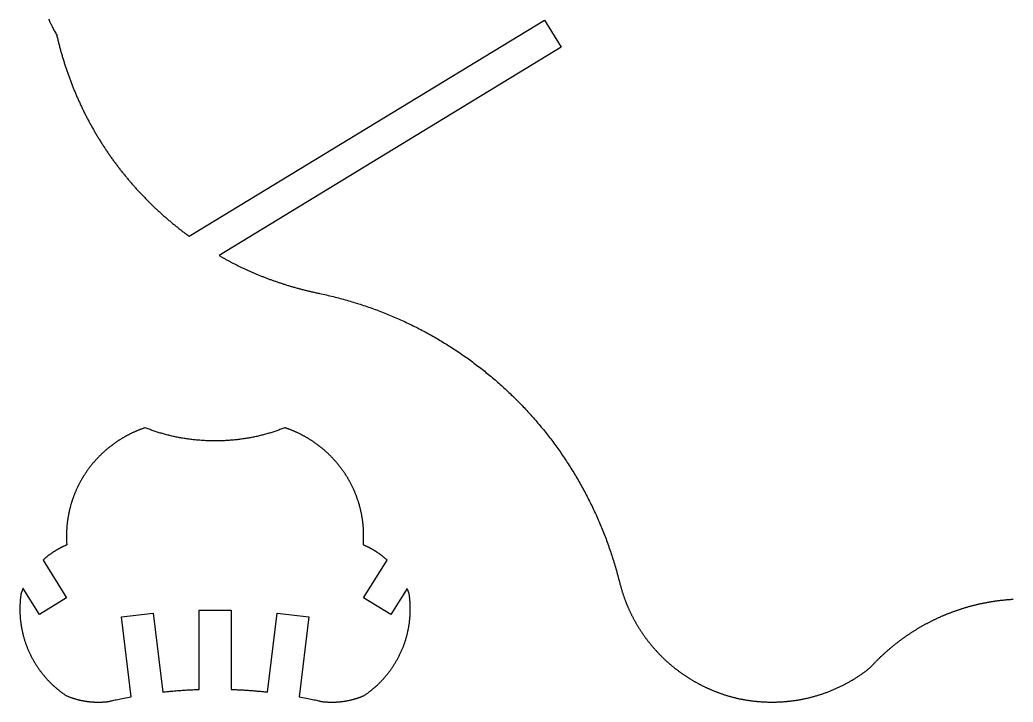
# Model space of a CAD drawing. Extents: x -331 to 1103, y -532 to 1751.
# Drawn here: x -330.7 to 48.3, y -532.3 to -272 of the extents above; entities that cross this region are included whole.
import ezdxf

# ---------------------------------------------------------------- set-up
doc = ezdxf.new("R2010")
doc.units = 0
doc.layers.add('Default_Layer', color=1, linetype='CONTINUOUS')

msp = doc.modelspace()

# ---------------------------------------------------------------- linework, layer by layer
at = {"layer": 'Default_Layer'}
msp.add_lwpolyline([(-319.77, -271.73), (-319.58, -272.11), (-319.4, -272.5), (-319.21, -272.89), (-319.02, -273.28), (-318.82, -273.66), (-318.63, -274.04), (-318.44, -274.43), (-318.24, -274.81), (-318.04, -275.19), (-317.84, -275.57), (-317.64, -275.95), (-317.44, -276.32), (-317.24, -276.7), (-317.04, -277.08), (-316.83, -277.45), (-316.62, -277.82), (-316.54, -278.19), (-316.45, -278.57), (-316.36, -278.94), (-316.28, -279.31), (-316.19, -279.68), (-316.1, -280.05), (-316, -280.41), (-315.91, -280.78), (-315.82, -281.15), (-315.72, -281.52), (-315.63, -281.89), (-315.53, -282.25), (-315.44, -282.62), (-315.34, -282.98), (-315.24, -283.35), (-315.14, -283.71), (-315.04, -284.08), (-314.93, -284.44), (-314.83, -284.8), (-314.73, -285.17), (-314.62, -285.53), (-314.52, -285.89), (-314.41, -286.25), (-314.3, -286.61), (-314.19, -286.97), (-314.08, -287.33), (-313.97, -287.69), (-313.86, -288.05), (-313.75, -288.41), (-313.63, -288.76), (-313.52, -289.12), (-313.4, -289.48), (-313.29, -289.83), (-313.17, -290.19), (-313.05, -290.55), (-312.93, -290.9), (-312.81, -291.25), (-312.69, -291.61), (-312.57, -291.96), (-312.44, -292.31), (-312.32, -292.67), (-312.19, -293.02), (-312.07, -293.37), (-311.94, -293.72), (-311.81, -294.07), (-311.68, -294.42), (-311.55, -294.77), (-311.42, -295.12), (-311.29, -295.46), (-311.16, -295.81), (-311.03, -296.16), (-310.89, -296.5), (-310.76, -296.85), (-310.62, -297.2), (-310.48, -297.54), (-310.34, -297.88), (-310.2, -298.23), (-310.06, -298.57), (-309.92, -298.91), (-309.78, -299.26), (-309.64, -299.6), (-309.5, -299.94), (-309.35, -300.28), (-309.21, -300.62), (-309.06, -300.96), (-308.91, -301.3), (-308.76, -301.64), (-308.61, -301.97), (-308.46, -302.31), (-308.31, -302.65), (-308.16, -302.98), (-308.01, -303.32), (-307.86, -303.65), (-307.7, -303.99), (-307.55, -304.32), (-307.39, -304.66), (-307.23, -304.99), (-307.07, -305.32), (-306.92, -305.65), (-306.76, -305.98), (-306.6, -306.32), (-306.43, -306.65), (-306.27, -306.98), (-306.11, -307.3), (-305.94, -307.63), (-305.78, -307.96), (-305.61, -308.29), (-305.45, -308.61), (-305.28, -308.94), (-305.11, -309.27), (-304.94, -309.59), (-304.77, -309.92), (-304.6, -310.24), (-304.43, -310.56), (-304.25, -310.89), (-304.08, -311.21), (-303.9, -311.53), (-303.73, -311.85), (-303.55, -312.17), (-303.38, -312.49), (-303.2, -312.81), (-303.02, -313.13), (-302.84, -313.45), (-302.66, -313.76), (-302.48, -314.08), (-302.29, -314.4), (-302.11, -314.71), (-301.93, -315.03), (-301.74, -315.34), (-301.56, -315.66), (-301.37, -315.97), (-301.18, -316.28), (-300.99, -316.59), (-300.8, -316.91), (-300.61, -317.22), (-300.42, -317.53), (-300.23, -317.84), (-300.04, -318.15), (-299.85, -318.45), (-299.65, -318.76), (-299.46, -319.07), (-299.26, -319.38), (-299.06, -319.68), (-298.87, -319.99), (-298.67, -320.29), (-298.47, -320.6), (-298.27, -320.9), (-298.07, -321.2), (-297.87, -321.51), (-297.66, -321.81), (-297.46, -322.11), (-297.26, -322.41), (-297.05, -322.71), (-296.85, -323.01), (-296.64, -323.31), (-296.43, -323.61), (-296.22, -323.9), (-296.02, -324.2), (-295.81, -324.5), (-295.6, -324.79), (-295.38, -325.09), (-295.17, -325.38), (-294.96, -325.68), (-294.75, -325.97), (-294.53, -326.26), (-294.32, -326.55), (-294.1, -326.84), (-293.88, -327.13), (-293.66, -327.42), (-293.45, -327.71), (-293.23, -328), (-293.01, -328.29), (-292.79, -328.58), (-292.56, -328.86), (-292.34, -329.15), (-292.12, -329.44), (-291.89, -329.72), (-291.67, -330), (-291.44, -330.29), (-291.22, -330.57), (-290.99, -330.85), (-290.76, -331.13), (-290.53, -331.42), (-290.31, -331.7), (-290.07, -331.98), (-289.84, -332.25), (-289.61, -332.53), (-289.38, -332.81), (-289.15, -333.09), (-288.91, -333.36), (-288.68, -333.64), (-288.44, -333.91), (-288.21, -334.19), (-287.97, -334.46), (-287.73, -334.73), (-287.49, -335.01), (-287.25, -335.28), (-287.01, -335.55), (-286.77, -335.82), (-286.53, -336.09), (-286.29, -336.36), (-286.04, -336.63), (-285.8, -336.89), (-285.56, -337.16), (-285.31, -337.43), (-285.07, -337.69), (-284.82, -337.96), (-284.57, -338.22), (-284.32, -338.48), (-284.07, -338.75), (-283.82, -339.01), (-283.57, -339.27), (-283.32, -339.53), (-283.07, -339.79), (-282.82, -340.05), (-282.56, -340.31), (-282.31, -340.57), (-282.06, -340.82), (-281.8, -341.08), (-281.54, -341.34), (-281.29, -341.59), (-281.03, -341.85), (-280.77, -342.1), (-280.51, -342.35), (-280.25, -342.61), (-279.99, -342.86), (-279.73, -343.11), (-279.47, -343.36), (-279.2, -343.61), (-278.94, -343.86), (-278.68, -344.1), (-278.41, -344.35), (-278.15, -344.6), (-277.88, -344.84), (-277.61, -345.09), (-277.35, -345.33), (-277.08, -345.58), (-276.81, -345.82), (-276.54, -346.06), (-276.27, -346.31), (-276, -346.55), (-275.72, -346.79), (-275.45, -347.03), (-275.18, -347.26), (-274.9, -347.5), (-274.63, -347.74), (-274.36, -347.98), (-274.08, -348.21), (-273.8, -348.45), (-273.53, -348.68), (-273.25, -348.92), (-272.97, -349.15), (-272.69, -349.38), (-272.41, -349.61), (-272.13, -349.84), (-271.85, -350.07), (-271.56, -350.3), (-271.28, -350.53), (-271, -350.76), (-270.71, -350.98), (-270.43, -351.21), (-270.14, -351.44), (-269.86, -351.66), (-269.57, -351.89), (-269.28, -352.11), (-269, -352.33), (-268.71, -352.55), (-268.42, -352.77), (-268.13, -352.99), (-267.84, -353.21), (-267.55, -353.43), (-267.25, -353.65), (-266.96, -353.87), (-266.67, -354.08), (-266.37, -354.3), (-266.08, -354.51), (-130.5, -272.01), (-124.16, -282.42), (-254.7, -361.85), (-254.44, -362), (-254.18, -362.15), (-253.92, -362.3), (-253.66, -362.45), (-253.39, -362.6), (-253.13, -362.75), (-252.87, -362.9), (-252.6, -363.05), (-252.34, -363.19), (-252.07, -363.34), (-251.81, -363.48), (-251.54, -363.63), (-251.27, -363.77), (-251.01, -363.92), (-250.74, -364.06), (-250.47, -364.2), (-250.2, -364.35), (-249.93, -364.49), (-249.66, -364.63), (-249.38, -364.77), (-249.11, -364.91), (-248.84, -365.05), (-248.56, -365.19), (-248.29, -365.33), (-248.02, -365.47), (-247.74, -365.6), (-247.46, -365.74), (-247.19, -365.88), (-246.91, -366.01), (-246.63, -366.15), (-246.35, -366.28), (-246.07, -366.42), (-245.79, -366.55), (-245.51, -366.68), (-245.23, -366.81), (-244.95, -366.95), (-244.66, -367.08), (-244.38, -367.21), (-244.1, -367.34), (-243.81, -367.47), (-243.53, -367.59), (-243.24, -367.72), (-242.95, -367.85), (-242.67, -367.98), (-242.38, -368.1), (-242.09, -368.23), (-241.8, -368.35), (-241.51, -368.48), (-241.22, -368.6), (-240.93, -368.73), (-240.64, -368.85), (-240.35, -368.97), (-240.05, -369.09), (-239.76, -369.21), (-239.47, -369.33), (-239.17, -369.45), (-238.88, -369.57), (-238.58, -369.69), (-238.28, -369.81), (-237.99, -369.92), (-237.69, -370.04), (-237.39, -370.16), (-237.09, -370.27), (-236.79, -370.39), (-236.49, -370.5), (-236.19, -370.61), (-235.89, -370.73), (-235.59, -370.84), (-235.28, -370.95), (-234.98, -371.06), (-234.68, -371.17), (-234.37, -371.28), (-234.07, -371.39), (-233.76, -371.5), (-233.45, -371.6), (-233.15, -371.71), (-232.84, -371.82), (-232.53, -371.92), (-232.22, -372.03), (-231.91, -372.13), (-231.6, -372.24), (-231.29, -372.34), (-230.98, -372.44), (-230.67, -372.54), (-230.35, -372.64), (-230.04, -372.74), (-229.73, -372.84), (-229.41, -372.94), (-229.1, -373.04), (-228.78, -373.14), (-228.46, -373.24), (-228.15, -373.33), (-227.83, -373.43), (-227.51, -373.52), (-227.19, -373.62), (-226.87, -373.71), (-226.55, -373.8), (-226.23, -373.9), (-225.91, -373.99), (-225.59, -374.08), (-225.27, -374.17), (-224.94, -374.26), (-224.62, -374.35), (-224.3, -374.43), (-223.97, -374.52), (-223.64, -374.61), (-223.32, -374.69), (-222.99, -374.78), (-222.66, -374.86), (-222.34, -374.95), (-222.01, -375.03), (-221.68, -375.11), (-221.35, -375.2), (-221.02, -375.28), (-220.69, -375.36), (-220.36, -375.44), (-220.02, -375.52), (-219.69, -375.59), (-219.36, -375.67), (-219.02, -375.75), (-218.69, -375.83), (-218.35, -375.9), (-218.02, -375.98), (-217.68, -376.05), (-217.34, -376.12), (-217.01, -376.19), (-216.67, -376.27), (-216.33, -376.34), (-215.67, -376.48), (-215.01, -376.62), (-214.35, -376.77), (-213.69, -376.92), (-213.04, -377.07), (-212.38, -377.22), (-211.73, -377.38), (-211.07, -377.54), (-210.42, -377.7), (-209.77, -377.87), (-209.12, -378.03), (-208.47, -378.2), (-207.83, -378.38), (-207.18, -378.55), (-206.54, -378.73), (-205.89, -378.91), (-205.25, -379.1), (-204.61, -379.29), (-203.97, -379.48), (-203.33, -379.67), (-202.7, -379.86), (-202.06, -380.06), (-201.43, -380.26), (-200.79, -380.47), (-200.16, -380.67), (-199.53, -380.88), (-198.9, -381.09), (-198.27, -381.31), (-197.65, -381.52), (-197.02, -381.74), (-196.4, -381.96), (-195.78, -382.19), (-195.15, -382.41), (-194.54, -382.64), (-193.92, -382.88), (-193.3, -383.11), (-192.68, -383.35), (-192.07, -383.59), (-191.46, -383.83), (-190.84, -384.08), (-190.23, -384.32), (-189.62, -384.57), (-189.02, -384.83), (-188.41, -385.08), (-187.81, -385.34), (-187.2, -385.6), (-186.6, -385.86), (-186, -386.13), (-185.4, -386.4), (-184.8, -386.67), (-184.21, -386.94), (-183.61, -387.22), (-183.02, -387.5), (-182.43, -387.78), (-181.84, -388.06), (-181.25, -388.34), (-180.66, -388.63), (-180.08, -388.92), (-179.49, -389.22), (-178.91, -389.51), (-178.33, -389.81), (-177.75, -390.11), (-177.17, -390.41), (-176.59, -390.72), (-176.02, -391.02), (-175.44, -391.33), (-174.87, -391.65), (-174.3, -391.96), (-173.73, -392.28), (-173.16, -392.6), (-172.6, -392.92), (-172.03, -393.24), (-171.47, -393.57), (-170.91, -393.9), (-170.35, -394.23), (-169.79, -394.56), (-169.24, -394.9), (-168.68, -395.24), (-168.13, -395.58), (-167.58, -395.92), (-167.03, -396.27), (-166.48, -396.61), (-165.93, -396.96), (-165.39, -397.32), (-164.85, -397.67), (-164.3, -398.03), (-163.77, -398.39), (-163.23, -398.75), (-162.69, -399.11), (-162.16, -399.48), (-161.62, -399.85), (-161.09, -400.22), (-160.56, -400.59), (-160.03, -400.96), (-159.51, -401.34), (-158.98, -401.72), (-158.46, -402.1), (-157.94, -402.48), (-157.42, -402.87), (-156.9, -403.26), (-156.39, -403.65), (-155.88, -404.04), (-155.36, -404.44), (-154.85, -404.83), (-154.34, -405.23), (-153.84, -405.63), (-153.33, -406.03), (-152.83, -406.44), (-152.33, -406.85), (-151.83, -407.26), (-151.33, -407.67), (-150.84, -408.08), (-150.34, -408.5), (-149.85, -408.92), (-149.36, -409.34), (-148.87, -409.76), (-148.39, -410.18), (-147.9, -410.61), (-147.42, -411.04), (-146.94, -411.47), (-146.46, -411.9), (-145.98, -412.34), (-145.51, -412.77), (-145.03, -413.21), (-144.56, -413.65), (-144.09, -414.09), (-143.63, -414.54), (-143.16, -414.99), (-142.7, -415.43), (-142.24, -415.89), (-141.78, -416.34), (-141.32, -416.79), (-140.86, -417.25), (-140.41, -417.71), (-139.96, -418.17), (-139.51, -418.63), (-139.06, -419.1), (-138.61, -419.56), (-138.17, -420.03), (-137.73, -420.5), (-137.29, -420.97), (-136.85, -421.45), (-136.42, -421.93), (-135.98, -422.4), (-135.55, -422.88), (-135.12, -423.37), (-134.69, -423.85), (-134.27, -424.34), (-133.85, -424.82), (-133.42, -425.31), (-133.01, -425.8), (-132.59, -426.3), (-132.17, -426.79), (-131.76, -427.29), (-131.35, -427.79), (-130.94, -428.29), (-130.54, -428.79), (-130.13, -429.3), (-129.73, -429.8), (-129.33, -430.31), (-128.93, -430.82), (-128.54, -431.33), (-128.14, -431.84), (-127.75, -432.36), (-127.36, -432.88), (-126.97, -433.39), (-126.59, -433.92), (-126.21, -434.44), (-125.83, -434.96), (-125.45, -435.49), (-125.07, -436.01), (-124.7, -436.54), (-124.33, -437.07), (-123.96, -437.61), (-123.59, -438.14), (-123.23, -438.68), (-122.86, -439.22), (-122.5, -439.75), (-122.14, -440.3), (-121.79, -440.84), (-121.43, -441.38), (-121.08, -441.93), (-120.73, -442.48), (-120.39, -443.03), (-120.04, -443.58), (-119.7, -444.13), (-119.36, -444.68), (-119.02, -445.24), (-118.69, -445.8), (-118.36, -446.36), (-118.03, -446.92), (-117.7, -447.48), (-117.37, -448.05), (-117.05, -448.61), (-116.73, -449.18), (-116.41, -449.75), (-116.09, -450.32), (-115.78, -450.89), (-115.47, -451.46), (-115.16, -452.04), (-114.85, -452.62), (-114.55, -453.19), (-114.24, -453.77), (-113.95, -454.36), (-113.65, -454.94), (-113.35, -455.52), (-113.06, -456.11), (-112.77, -456.7), (-112.48, -457.28), (-112.2, -457.88), (-111.92, -458.47), (-111.64, -459.06), (-111.36, -459.66), (-111.09, -460.25), (-110.81, -460.85), (-110.54, -461.45), (-110.28, -462.05), (-110.01, -462.65), (-109.75, -463.26), (-109.49, -463.86), (-109.23, -464.47), (-108.98, -465.07), (-108.72, -465.68), (-108.47, -466.29), (-108.23, -466.91), (-107.98, -467.52), (-107.74, -468.13), (-107.5, -468.75), (-107.26, -469.37), (-107.03, -469.99), (-106.8, -470.61), (-106.57, -471.23), (-106.34, -471.85), (-106.12, -472.48), (-105.9, -473.1), (-105.68, -473.73), (-105.46, -474.36), (-105.25, -474.99), (-105.04, -475.62), (-104.83, -476.25), (-104.63, -476.88), (-104.42, -477.52), (-104.22, -478.16), (-104.03, -478.79), (-103.83, -479.43), (-103.64, -480.07), (-103.45, -480.71), (-103.26, -481.36), (-103.08, -482), (-102.9, -482.64), (-102.72, -483.29), (-102.54, -483.94), (-102.37, -484.59), (-102.2, -485.24), (-102.03, -485.89), (-101.87, -486.54), (-101.81, -486.77), (-101.75, -487.01), (-101.69, -487.24), (-101.63, -487.48), (-101.56, -487.71), (-101.5, -487.94), (-101.43, -488.17), (-101.37, -488.4), (-101.3, -488.64), (-101.24, -488.87), (-101.17, -489.1), (-101.1, -489.33), (-101.03, -489.56), (-100.96, -489.79), (-100.89, -490.01), (-100.82, -490.24), (-100.74, -490.47), (-100.67, -490.7), (-100.6, -490.92), (-100.52, -491.15), (-100.44, -491.38), (-100.37, -491.6), (-100.29, -491.83), (-100.21, -492.05), (-100.13, -492.28), (-100.05, -492.5), (-99.97, -492.73), (-99.89, -492.95), (-99.8, -493.17), (-99.72, -493.39), (-99.64, -493.62), (-99.55, -493.84), (-99.46, -494.06), (-99.38, -494.28), (-99.29, -494.5), (-99.2, -494.72), (-99.11, -494.94), (-99.02, -495.16), (-98.93, -495.38), (-98.84, -495.59), (-98.74, -495.81), (-98.65, -496.03), (-98.56, -496.24), (-98.46, -496.46), (-98.37, -496.68), (-98.27, -496.89), (-98.17, -497.11), (-98.07, -497.32), (-97.97, -497.53), (-97.87, -497.75), (-97.77, -497.96), (-97.67, -498.17), (-97.57, -498.38), (-97.47, -498.59), (-97.36, -498.81), (-97.26, -499.02), (-97.15, -499.23), (-97.05, -499.43), (-96.94, -499.64), (-96.83, -499.85), (-96.72, -500.06), (-96.61, -500.27), (-96.5, -500.47), (-96.39, -500.68), (-96.28, -500.89), (-96.17, -501.09), (-96.05, -501.3), (-95.94, -501.5), (-95.83, -501.71), (-95.71, -501.91), (-95.59, -502.11), (-95.48, -502.31), (-95.36, -502.52), (-95.24, -502.72), (-95.12, -502.92), (-95, -503.12), (-94.88, -503.32), (-94.76, -503.52), (-94.64, -503.72), (-94.52, -503.91), (-94.39, -504.11), (-94.27, -504.31), (-94.14, -504.51), (-94.02, -504.7), (-93.89, -504.9), (-93.76, -505.09), (-93.63, -505.29), (-93.51, -505.48), (-93.38, -505.67), (-93.25, -505.87), (-93.12, -506.06), (-92.98, -506.25), (-92.85, -506.44), (-92.72, -506.63), (-92.58, -506.82), (-92.45, -507.01), (-92.32, -507.2), (-92.18, -507.39), (-92.04, -507.58), (-91.91, -507.77), (-91.77, -507.95), (-91.63, -508.14), (-91.49, -508.32), (-91.35, -508.51), (-91.21, -508.69), (-91.07, -508.88), (-90.92, -509.06), (-90.78, -509.24), (-90.64, -509.43), (-90.49, -509.61), (-90.35, -509.79), (-90.2, -509.97), (-90.06, -510.15), (-89.91, -510.33), (-89.76, -510.51), (-89.61, -510.69), (-89.46, -510.86), (-89.32, -511.04), (-89.16, -511.22), (-89.01, -511.39), (-88.86, -511.57), (-88.71, -511.74), (-88.56, -511.92), (-88.4, -512.09), (-88.25, -512.26), (-88.09, -512.44), (-87.94, -512.61), (-87.78, -512.78), (-87.62, -512.95), (-87.47, -513.12), (-87.31, -513.29), (-87.15, -513.46), (-86.99, -513.62), (-86.83, -513.79), (-86.67, -513.96), (-86.51, -514.12), (-86.35, -514.29), (-86.18, -514.45), (-86.02, -514.62), (-85.86, -514.78), (-85.69, -514.94), (-85.53, -515.11), (-85.36, -515.27), (-85.19, -515.43), (-85.03, -515.59), (-84.86, -515.75), (-84.69, -515.91), (-84.52, -516.07), (-84.35, -516.23), (-84.18, -516.38), (-84.01, -516.54), (-83.84, -516.7), (-83.67, -516.85), (-83.49, -517.01), (-83.32, -517.16), (-83.15, -517.31), (-82.97, -517.47), (-82.8, -517.62), (-82.62, -517.77), (-82.44, -517.92), (-82.27, -518.07), (-82.09, -518.22), (-81.91, -518.37), (-81.73, -518.52), (-81.55, -518.66), (-81.37, -518.81), (-81.19, -518.96), (-81.01, -519.1), (-80.83, -519.25), (-80.65, -519.39), (-80.46, -519.53), (-80.28, -519.67), (-80.1, -519.82), (-79.91, -519.96), (-79.73, -520.1), (-79.54, -520.24), (-79.35, -520.38), (-79.17, -520.52), (-78.98, -520.65), (-78.79, -520.79), (-78.6, -520.93), (-78.41, -521.06), (-78.22, -521.2), (-78.03, -521.33), (-77.84, -521.47), (-77.65, -521.6), (-77.46, -521.73), (-77.27, -521.86), (-77.07, -521.99), (-76.88, -522.12), (-76.69, -522.25), (-76.49, -522.38), (-76.3, -522.51), (-76.1, -522.64), (-75.9, -522.76), (-75.71, -522.89), (-75.51, -523.01), (-75.31, -523.14), (-75.11, -523.26), (-74.91, -523.38), (-74.71, -523.5), (-74.51, -523.63), (-74.31, -523.75), (-74.11, -523.87), (-73.91, -523.99), (-73.71, -524.1), (-73.51, -524.22), (-73.3, -524.34), (-73.1, -524.45), (-72.89, -524.57), (-72.69, -524.68), (-72.48, -524.8), (-72.28, -524.91), (-72.07, -525.02), (-71.87, -525.14), (-71.66, -525.25), (-71.45, -525.36), (-71.24, -525.47), (-71.03, -525.57), (-70.82, -525.68), (-70.61, -525.79), (-70.4, -525.89), (-70.19, -526), (-69.98, -526.1), (-69.77, -526.21), (-69.56, -526.31), (-69.35, -526.41), (-69.13, -526.52), (-68.92, -526.62), (-68.7, -526.72), (-68.49, -526.82), (-68.27, -526.91), (-68.06, -527.01), (-67.84, -527.11), (-67.63, -527.21), (-67.41, -527.3), (-67.19, -527.39), (-66.97, -527.49), (-66.76, -527.58), (-66.54, -527.67), (-66.32, -527.76), (-66.1, -527.86), (-65.88, -527.94), (-65.66, -528.03), (-65.44, -528.12), (-65.21, -528.21), (-64.99, -528.3), (-64.77, -528.38), (-64.55, -528.47), (-64.32, -528.55), (-64.1, -528.63), (-63.88, -528.72), (-63.65, -528.8), (-63.43, -528.88), (-63.2, -528.96), (-62.97, -529.04), (-62.7, -529.13), (-62.43, -529.22), (-62.16, -529.32), (-61.88, -529.41), (-61.61, -529.5), (-61.33, -529.58), (-61.05, -529.67), (-60.77, -529.76), (-60.49, -529.84), (-60.21, -529.92), (-59.93, -530), (-59.65, -530.08), (-59.36, -530.16), (-59.08, -530.24), (-58.79, -530.32), (-58.5, -530.39), (-58.21, -530.46), (-57.92, -530.54), (-57.63, -530.61), (-57.34, -530.68), (-57.04, -530.74), (-56.75, -530.81), (-56.45, -530.87), (-56.16, -530.94), (-55.86, -531), (-55.56, -531.06), (-55.26, -531.12), (-54.96, -531.18), (-54.66, -531.23), (-54.36, -531.29), (-54.06, -531.34), (-53.75, -531.39), (-53.45, -531.45), (-53.14, -531.49), (-52.84, -531.54), (-52.53, -531.59), (-52.22, -531.63), (-51.91, -531.67), (-51.6, -531.72), (-51.29, -531.76), (-50.98, -531.79), (-50.67, -531.83), (-50.36, -531.87), (-50.05, -531.9), (-49.73, -531.93), (-49.42, -531.96), (-49.1, -531.99), (-48.79, -532.02), (-48.47, -532.04), (-48.16, -532.07), (-47.84, -532.09), (-47.52, -532.11), (-47.2, -532.13), (-46.88, -532.15), (-46.56, -532.16), (-46.24, -532.18), (-45.92, -532.19), (-45.6, -532.2), (-45.28, -532.21), (-44.96, -532.22), (-44.64, -532.23), (-44.31, -532.23), (-43.99, -532.23), (-43.67, -532.23), (-43.33, -532.23), (-43, -532.23), (-42.67, -532.22), (-42.34, -532.22), (-42, -532.21), (-41.67, -532.2), (-41.34, -532.19), (-41.01, -532.18), (-40.68, -532.16), (-40.36, -532.14), (-40.03, -532.12), (-39.7, -532.1), (-39.37, -532.08), (-39.04, -532.06), (-38.72, -532.03), (-38.39, -532), (-38.07, -531.98), (-37.74, -531.94), (-37.42, -531.91), (-37.09, -531.88), (-36.77, -531.84), (-36.45, -531.8), (-36.12, -531.76), (-35.8, -531.72), (-35.48, -531.68), (-35.16, -531.63), (-34.84, -531.59), (-34.52, -531.54), (-34.2, -531.49), (-33.88, -531.44), (-33.56, -531.39), (-33.25, -531.33), (-32.93, -531.28), (-32.61, -531.22), (-32.3, -531.16), (-31.98, -531.1), (-31.67, -531.03), (-31.35, -530.97), (-31.04, -530.9), (-30.73, -530.83), (-30.42, -530.77), (-30.11, -530.69), (-29.79, -530.62), (-29.48, -530.55), (-29.18, -530.47), (-28.87, -530.39), (-28.56, -530.32), (-28.25, -530.23), (-27.94, -530.15), (-27.64, -530.07), (-27.33, -529.98), (-27.03, -529.9), (-26.72, -529.81), (-26.42, -529.72), (-26.12, -529.63), (-25.82, -529.53), (-25.51, -529.44), (-25.21, -529.34), (-24.91, -529.25), (-24.61, -529.15), (-24.32, -529.05), (-24.02, -528.94), (-23.72, -528.84), (-23.43, -528.73), (-23.13, -528.63), (-22.83, -528.52), (-22.54, -528.41), (-22.25, -528.3), (-21.96, -528.19), (-21.66, -528.07), (-21.37, -527.96), (-21.08, -527.84), (-20.79, -527.72), (-20.5, -527.6), (-20.22, -527.48), (-19.93, -527.36), (-19.64, -527.23), (-19.36, -527.11), (-19.07, -526.98), (-18.79, -526.85), (-18.51, -526.72), (-18.22, -526.59), (-17.94, -526.46), (-17.66, -526.32), (-17.38, -526.19), (-17.1, -526.05), (-16.83, -525.91), (-16.55, -525.77), (-16.27, -525.63), (-16, -525.49), (-15.72, -525.34), (-15.45, -525.2), (-15.18, -525.05), (-14.91, -524.9), (-14.63, -524.75), (-14.36, -524.6), (-14.1, -524.45), (-13.83, -524.3), (-13.56, -524.14), (-13.29, -523.99), (-13.03, -523.83), (-12.76, -523.67), (-12.5, -523.51), (-12.24, -523.35), (-11.98, -523.19), (-11.72, -523.02), (-11.46, -522.86), (-11.2, -522.69), (-10.94, -522.52), (-10.68, -522.35), (-10.43, -522.18), (-10.17, -522.01), (-9.92, -521.84), (-9.66, -521.66), (-9.41, -521.49), (-9.16, -521.31), (-8.91, -521.13), (-8.66, -520.96), (-8.41, -520.78), (-8.17, -520.59), (-7.92, -520.41), (-7.68, -520.23), (-7.43, -520.04), (-7.19, -519.86), (-6.95, -519.67), (-6.71, -519.48), (-6.47, -519.29), (-6.23, -519.1), (-6.06, -518.91), (-5.88, -518.72), (-5.71, -518.53), (-5.54, -518.35), (-5.36, -518.16), (-5.19, -517.97), (-5.01, -517.79), (-4.83, -517.6), (-4.66, -517.42), (-4.48, -517.23), (-4.3, -517.05), (-4.12, -516.87), (-3.94, -516.68), (-3.76, -516.5), (-3.58, -516.32), (-3.4, -516.14), (-3.22, -515.96), (-3.04, -515.78), (-2.86, -515.6), (-2.67, -515.43), (-2.49, -515.25), (-2.3, -515.07), (-2.12, -514.89), (-1.93, -514.72), (-1.75, -514.54), (-1.56, -514.37), (-1.37, -514.19), (-1.19, -514.02), (-1, -513.85), (-0.81, -513.68), (-0.62, -513.5), (-0.43, -513.33), (-0.24, -513.16), (-0.05, -512.99), (0.14, -512.82), (0.33, -512.65), (0.53, -512.49), (0.72, -512.32), (0.91, -512.15), (1.11, -511.99), (1.3, -511.82), (1.5, -511.66), (1.69, -511.49), (1.89, -511.33), (2.09, -511.16), (2.28, -511), (2.48, -510.84), (2.68, -510.68), (2.88, -510.52), (3.08, -510.36), (3.28, -510.2), (3.48, -510.04), (3.68, -509.88), (3.88, -509.72), (4.08, -509.57), (4.28, -509.41), (4.49, -509.25), (4.69, -509.1), (4.89, -508.95), (5.1, -508.79), (5.3, -508.64), (5.51, -508.49), (5.71, -508.33), (5.92, -508.18), (6.13, -508.03), (6.34, -507.88), (6.54, -507.73), (6.75, -507.59), (6.96, -507.44), (7.17, -507.29), (7.38, -507.14), (7.59, -507), (7.8, -506.85), (8.01, -506.71), (8.22, -506.56), (8.44, -506.42), (8.65, -506.28), (8.86, -506.14), (9.08, -505.99), (9.29, -505.85), (9.5, -505.71), (9.72, -505.57), (9.93, -505.44), (10.15, -505.3), (10.37, -505.16), (10.58, -505.02), (10.8, -504.89), (11.02, -504.75), (11.24, -504.62), (11.46, -504.48), (11.68, -504.35), (11.9, -504.22), (12.12, -504.09), (12.34, -503.96), (12.56, -503.83), (12.78, -503.7), (13, -503.57), (13.22, -503.44), (13.45, -503.31), (13.67, -503.18), (13.89, -503.06), (14.12, -502.93), (14.34, -502.81), (14.57, -502.68), (14.79, -502.56), (15.02, -502.44), (15.24, -502.31), (15.47, -502.19), (15.7, -502.07), (15.93, -501.95), (16.15, -501.83), (16.38, -501.72), (16.61, -501.6), (16.84, -501.48), (17.07, -501.36), (17.3, -501.25), (17.53, -501.13), (17.76, -501.02), (17.99, -500.91), (18.23, -500.79), (18.46, -500.68), (18.69, -500.57), (18.92, -500.46), (19.16, -500.35), (19.39, -500.24), (19.63, -500.13), (19.86, -500.02), (20.1, -499.92), (20.33, -499.81), (20.57, -499.71), (20.8, -499.6), (21.04, -499.5), (21.28, -499.39), (21.51, -499.29), (21.75, -499.19), (21.99, -499.09), (22.23, -498.99), (22.47, -498.89), (22.71, -498.79), (22.95, -498.69), (23.19, -498.6), (23.43, -498.5), (23.67, -498.4), (23.91, -498.31), (24.15, -498.22), (24.39, -498.12), (24.64, -498.03), (24.88, -497.94), (25.12, -497.85), (25.37, -497.76), (25.61, -497.67), (25.86, -497.58), (26.1, -497.49), (26.34, -497.4), (26.59, -497.32), (26.84, -497.23), (27.08, -497.15), (27.33, -497.06), (27.58, -496.98), (27.82, -496.9), (28.07, -496.82), (28.32, -496.73), (28.57, -496.65), (28.82, -496.57), (29.06, -496.5), (29.31, -496.42), (29.56, -496.34), (29.81, -496.27), (30.06, -496.19), (30.31, -496.12), (30.57, -496.04), (30.82, -495.97), (31.07, -495.9), (31.32, -495.83), (31.57, -495.75), (31.83, -495.69), (32.08, -495.62), (32.33, -495.55), (32.59, -495.48), (32.84, -495.41), (33.09, -495.35), (33.35, -495.28), (33.6, -495.22), (33.86, -495.16), (34.12, -495.09), (34.37, -495.03), (34.63, -494.97), (34.88, -494.91), (35.14, -494.85), (35.4, -494.79), (35.66, -494.74), (35.91, -494.68), (36.17, -494.62), (36.43, -494.57), (36.69, -494.52), (36.95, -494.46), (37.21, -494.41), (37.47, -494.36), (37.73, -494.31), (37.99, -494.26), (38.25, -494.21), (38.51, -494.16), (38.77, -494.11), (39.03, -494.07), (39.29, -494.02), (39.56, -493.98), (39.82, -493.93), (40.08, -493.89), (40.34, -493.85), (40.61, -493.8), (40.87, -493.76), (41.13, -493.72), (41.4, -493.69), (41.66, -493.65), (41.93, -493.61), (42.19, -493.57), (42.46, -493.54), (42.72, -493.5), (42.99, -493.47), (43.25, -493.44), (43.52, -493.41), (43.79, -493.38), (44.05, -493.34), (44.32, -493.32), (44.59, -493.29), (44.86, -493.26), (45.12, -493.23), (45.39, -493.21), (45.66, -493.18), (45.93, -493.16), (46.2, -493.14), (46.47, -493.11), (46.74, -493.09), (47.01, -493.07), (47.28, -493.05), (47.55, -493.03), (47.82, -493.02), (48.09, -493), (48.36, -492.98)], dxfattribs=at)
msp.add_lwpolyline([(-321.86, -478.07), (-312.91, -492.4), (-323.25, -498.85), (-329.49, -488.86), (-329.53, -488.95), (-329.57, -489.05), (-329.61, -489.14), (-329.65, -489.25), (-329.7, -489.36), (-329.75, -489.47), (-329.79, -489.59), (-329.84, -489.72), (-329.89, -489.85), (-329.94, -489.99), (-330, -490.13), (-330.05, -490.27), (-330.1, -490.43), (-330.16, -490.58), (-330.21, -490.74), (-330.27, -490.91), (-330.3, -491.08), (-330.32, -491.24), (-330.35, -491.41), (-330.37, -491.58), (-330.39, -491.75), (-330.41, -491.93), (-330.44, -492.1), (-330.46, -492.28), (-330.48, -492.45), (-330.49, -492.63), (-330.51, -492.81), (-330.53, -492.99), (-330.55, -493.17), (-330.56, -493.35), (-330.58, -493.54), (-330.59, -493.72), (-330.61, -493.91), (-330.62, -494.09), (-330.63, -494.28), (-330.64, -494.47), (-330.65, -494.65), (-330.66, -494.84), (-330.67, -495.03), (-330.68, -495.22), (-330.68, -495.41), (-330.69, -495.6), (-330.69, -495.8), (-330.7, -495.99), (-330.7, -496.18), (-330.7, -496.37), (-330.7, -496.57), (-330.71, -496.76), (-330.7, -497.08), (-330.7, -497.4), (-330.69, -497.71), (-330.69, -498.03), (-330.67, -498.35), (-330.66, -498.66), (-330.64, -498.98), (-330.63, -499.29), (-330.6, -499.61), (-330.58, -499.92), (-330.56, -500.24), (-330.53, -500.55), (-330.5, -500.86), (-330.46, -501.17), (-330.43, -501.48), (-330.39, -501.79), (-330.35, -502.1), (-330.31, -502.4), (-330.26, -502.71), (-330.21, -503.02), (-330.16, -503.32), (-330.11, -503.63), (-330.06, -503.93), (-330, -504.24), (-329.94, -504.54), (-329.88, -504.84), (-329.82, -505.14), (-329.75, -505.44), (-329.68, -505.74), (-329.61, -506.04), (-329.54, -506.33), (-329.47, -506.63), (-329.39, -506.93), (-329.31, -507.22), (-329.23, -507.51), (-329.15, -507.81), (-329.06, -508.1), (-328.97, -508.39), (-328.88, -508.68), (-328.79, -508.97), (-328.69, -509.26), (-328.6, -509.54), (-328.5, -509.83), (-328.4, -510.12), (-328.3, -510.4), (-328.19, -510.68), (-328.08, -510.97), (-327.97, -511.25), (-327.86, -511.53), (-327.75, -511.81), (-327.63, -512.08), (-327.52, -512.36), (-327.4, -512.64), (-327.27, -512.91), (-327.15, -513.19), (-327.03, -513.46), (-326.9, -513.73), (-326.77, -514), (-326.64, -514.27), (-326.5, -514.54), (-326.37, -514.81), (-326.23, -515.07), (-326.09, -515.34), (-325.95, -515.6), (-325.8, -515.86), (-325.66, -516.13), (-325.51, -516.39), (-325.36, -516.65), (-325.21, -516.9), (-325.06, -517.16), (-324.9, -517.42), (-324.75, -517.67), (-324.59, -517.92), (-324.43, -518.17), (-324.26, -518.42), (-324.1, -518.67), (-323.93, -518.92), (-323.77, -519.17), (-323.6, -519.41), (-323.42, -519.66), (-323.25, -519.9), (-323.08, -520.14), (-322.9, -520.38), (-322.72, -520.62), (-322.54, -520.86), (-322.36, -521.09), (-322.17, -521.33), (-321.99, -521.56), (-321.8, -521.79), (-321.61, -522.02), (-321.42, -522.25), (-321.23, -522.48), (-321.03, -522.71), (-320.84, -522.93), (-320.64, -523.15), (-320.44, -523.38), (-320.24, -523.6), (-320.04, -523.81), (-319.83, -524.03), (-319.63, -524.25), (-319.42, -524.46), (-319.21, -524.68), (-319, -524.89), (-318.79, -525.1), (-318.57, -525.31), (-318.36, -525.51), (-318.14, -525.72), (-317.92, -525.92), (-317.7, -526.12), (-317.48, -526.32), (-317.26, -526.52), (-317.03, -526.72), (-316.81, -526.92), (-316.58, -527.11), (-316.35, -527.3), (-316.12, -527.49), (-315.89, -527.68), (-315.65, -527.87), (-315.42, -528.06), (-315.18, -528.24), (-314.95, -528.42), (-314.71, -528.6), (-314.47, -528.78), (-314.22, -528.96), (-313.98, -529.14), (-313.73, -529.31), (-313.49, -529.48), (-313.24, -529.65), (-313.07, -529.73), (-312.89, -529.8), (-312.72, -529.88), (-312.54, -529.95), (-312.37, -530.02), (-312.19, -530.1), (-312.01, -530.17), (-311.84, -530.24), (-311.66, -530.3), (-311.48, -530.37), (-311.29, -530.44), (-311.11, -530.5), (-310.93, -530.57), (-310.75, -530.63), (-310.56, -530.69), (-310.38, -530.75), (-310.19, -530.81), (-310.01, -530.87), (-309.82, -530.93), (-309.63, -530.98), (-309.44, -531.04), (-309.25, -531.09), (-309.06, -531.15), (-308.87, -531.2), (-308.68, -531.25), (-308.49, -531.3), (-308.3, -531.34), (-308.1, -531.39), (-307.91, -531.44), (-307.71, -531.48), (-307.52, -531.53), (-307.32, -531.57), (-307.13, -531.61), (-306.93, -531.65), (-306.73, -531.69), (-306.53, -531.72), (-306.33, -531.76), (-306.13, -531.8), (-305.93, -531.83), (-305.73, -531.86), (-305.53, -531.89), (-305.33, -531.92), (-305.13, -531.95), (-304.92, -531.98), (-304.72, -532.01), (-304.52, -532.03), (-304.31, -532.05), (-304.11, -532.08), (-303.9, -532.1), (-303.7, -532.12), (-303.49, -532.14), (-303.29, -532.15), (-303.08, -532.17), (-302.87, -532.18), (-302.66, -532.2), (-302.45, -532.21), (-302.25, -532.22), (-302.04, -532.23), (-301.83, -532.23), (-301.62, -532.24), (-301.41, -532.25), (-301.2, -532.25), (-300.99, -532.25), (-300.78, -532.25), (-300.51, -532.25), (-300.24, -532.25), (-299.98, -532.24), (-299.72, -532.23), (-299.45, -532.22), (-299.19, -532.21), (-298.94, -532.2), (-298.68, -532.18), (-298.43, -532.17), (-298.18, -532.15), (-297.93, -532.12), (-297.68, -532.1), (-297.44, -532.08), (-297.21, -532.05), (-296.97, -532.02), (-296.74, -531.99), (-296.59, -531.95), (-296.42, -531.91), (-296.25, -531.86), (-296.07, -531.82), (-295.89, -531.77), (-295.7, -531.72), (-295.29, -531.63), (-294.85, -531.53), (-294.39, -531.42), (-293.9, -531.32), (-293.38, -531.21), (-292.84, -531.09), (-292.26, -530.98), (-291.66, -530.86), (-291.03, -530.73), (-290.38, -530.61), (-289.69, -530.48), (-288.98, -530.35), (-288.25, -530.21), (-291.94, -499.74), (-279.85, -498.27), (-276.19, -528.42), (-275.82, -528.38), (-275.45, -528.34), (-275.07, -528.29), (-274.68, -528.25), (-274.29, -528.21), (-273.9, -528.17), (-273.5, -528.13), (-273.1, -528.09), (-272.69, -528.05), (-272.27, -528.01), (-271.86, -527.97), (-271.44, -527.94), (-271.01, -527.9), (-270.58, -527.87), (-270.15, -527.83), (-269.72, -527.8), (-269.28, -527.77), (-268.83, -527.74), (-268.39, -527.71), (-267.94, -527.68), (-267.48, -527.65), (-267.03, -527.62), (-266.57, -527.59), (-266.1, -527.57), (-265.64, -527.54), (-265.17, -527.52), (-264.7, -527.5), (-264.23, -527.48), (-263.75, -527.46), (-263.27, -527.44), (-262.79, -527.42), (-262.31, -527.4), (-262.31, -497.2), (-250.12, -497.2), (-250.12, -527.4), (-249.64, -527.42), (-249.16, -527.44), (-248.68, -527.46), (-248.2, -527.48), (-247.73, -527.5), (-247.26, -527.52), (-246.79, -527.54), (-246.33, -527.57), (-245.86, -527.59), (-245.4, -527.62), (-244.95, -527.65), (-244.49, -527.68), (-244.04, -527.71), (-243.6, -527.74), (-243.15, -527.77), (-242.71, -527.8), (-242.28, -527.83), (-241.85, -527.87), (-241.42, -527.9), (-240.99, -527.94), (-240.57, -527.97), (-240.15, -528.01), (-239.74, -528.05), (-239.33, -528.09), (-238.93, -528.13), (-238.53, -528.17), (-238.14, -528.21), (-237.75, -528.25), (-237.36, -528.29), (-236.98, -528.34), (-236.61, -528.38), (-236.24, -528.42), (-232.58, -498.27), (-220.49, -499.74), (-224.18, -530.21), (-223.44, -530.35), (-222.74, -530.48), (-222.05, -530.61), (-221.4, -530.73), (-220.77, -530.86), (-220.17, -530.98), (-219.59, -531.09), (-219.05, -531.21), (-218.53, -531.32), (-218.04, -531.42), (-217.57, -531.53), (-217.14, -531.63), (-216.73, -531.72), (-216.54, -531.77), (-216.36, -531.82), (-216.18, -531.86), (-216.01, -531.91), (-215.84, -531.95), (-215.69, -531.99), (-215.46, -532.02), (-215.22, -532.05), (-214.99, -532.08), (-214.75, -532.1), (-214.5, -532.12), (-214.25, -532.15), (-214, -532.17), (-213.75, -532.18), (-213.49, -532.2), (-213.24, -532.21), (-212.98, -532.22), (-212.71, -532.23), (-212.45, -532.24), (-212.19, -532.25), (-211.92, -532.25), (-211.65, -532.25), (-211.44, -532.25), (-211.23, -532.25), (-211.02, -532.25), (-210.81, -532.24), (-210.6, -532.23), (-210.39, -532.23), (-210.18, -532.22), (-209.97, -532.21), (-209.77, -532.2), (-209.56, -532.18), (-209.35, -532.17), (-209.14, -532.15), (-208.94, -532.14), (-208.73, -532.12), (-208.53, -532.1), (-208.32, -532.08), (-208.12, -532.05), (-207.91, -532.03), (-207.71, -532.01), (-207.5, -531.98), (-207.3, -531.95), (-207.1, -531.92), (-206.9, -531.89), (-206.7, -531.86), (-206.5, -531.83), (-206.3, -531.8), (-206.1, -531.76), (-205.9, -531.72), (-205.7, -531.69), (-205.5, -531.65), (-205.3, -531.61), (-205.11, -531.57), (-204.91, -531.53), (-204.72, -531.48), (-204.52, -531.44), (-204.33, -531.39), (-204.13, -531.34), (-203.94, -531.3), (-203.75, -531.25), (-203.56, -531.2), (-203.37, -531.15), (-203.18, -531.09), (-202.99, -531.04), (-202.8, -530.98), (-202.61, -530.93), (-202.42, -530.87), (-202.24, -530.81), (-202.05, -530.75), (-201.87, -530.69), (-201.68, -530.63), (-201.5, -530.57), (-201.32, -530.5), (-201.13, -530.44), (-200.95, -530.37), (-200.77, -530.3), (-200.59, -530.24), (-200.42, -530.17), (-200.24, -530.1), (-200.06, -530.02), (-199.88, -529.95), (-199.71, -529.88), (-199.54, -529.8), (-199.36, -529.73), (-199.19, -529.65), (-198.94, -529.48), (-198.7, -529.31), (-198.45, -529.14), (-198.21, -528.96), (-197.96, -528.78), (-197.72, -528.6), (-197.48, -528.42), (-197.25, -528.24), (-197.01, -528.06), (-196.77, -527.87), (-196.54, -527.68), (-196.31, -527.49), (-196.08, -527.3), (-195.85, -527.11), (-195.62, -526.92), (-195.4, -526.72), (-195.17, -526.52), (-194.95, -526.32), (-194.73, -526.12), (-194.51, -525.92), (-194.29, -525.72), (-194.07, -525.51), (-193.86, -525.31), (-193.64, -525.1), (-193.43, -524.89), (-193.22, -524.68), (-193.01, -524.46), (-192.8, -524.25), (-192.6, -524.03), (-192.39, -523.81), (-192.19, -523.6), (-191.99, -523.38), (-191.79, -523.15), (-191.59, -522.93), (-191.4, -522.71), (-191.2, -522.48), (-191.01, -522.25), (-190.82, -522.02), (-190.63, -521.79), (-190.44, -521.56), (-190.26, -521.33), (-190.07, -521.09), (-189.89, -520.86), (-189.71, -520.62), (-189.53, -520.38), (-189.35, -520.14), (-189.18, -519.9), (-189.01, -519.66), (-188.83, -519.41), (-188.66, -519.17), (-188.5, -518.92), (-188.33, -518.67), (-188.17, -518.42), (-188, -518.17), (-187.84, -517.92), (-187.68, -517.67), (-187.53, -517.42), (-187.37, -517.16), (-187.22, -516.9), (-187.07, -516.65), (-186.92, -516.39), (-186.77, -516.13), (-186.63, -515.86), (-186.48, -515.6), (-186.34, -515.34), (-186.2, -515.07), (-186.06, -514.81), (-185.93, -514.54), (-185.79, -514.27), (-185.66, -514), (-185.53, -513.73), (-185.4, -513.46), (-185.28, -513.19), (-185.16, -512.91), (-185.03, -512.64), (-184.91, -512.36), (-184.8, -512.08), (-184.68, -511.81), (-184.57, -511.53), (-184.46, -511.25), (-184.35, -510.97), (-184.24, -510.68), (-184.13, -510.4), (-184.03, -510.12), (-183.93, -509.83), (-183.83, -509.54), (-183.73, -509.26), (-183.64, -508.97), (-183.55, -508.68), (-183.46, -508.39), (-183.37, -508.1), (-183.28, -507.81), (-183.2, -507.51), (-183.12, -507.22), (-183.04, -506.93), (-182.96, -506.63), (-182.89, -506.33), (-182.82, -506.04), (-182.75, -505.74), (-182.68, -505.44), (-182.61, -505.14), (-182.55, -504.84), (-182.49, -504.54), (-182.43, -504.24), (-182.37, -503.93), (-182.32, -503.63), (-182.26, -503.32), (-182.22, -503.02), (-182.17, -502.71), (-182.12, -502.4), (-182.08, -502.1), (-182.04, -501.79), (-182, -501.48), (-181.97, -501.17), (-181.93, -500.86), (-181.9, -500.55), (-181.87, -500.24), (-181.85, -499.92), (-181.82, -499.61), (-181.8, -499.29), (-181.79, -498.98), (-181.77, -498.66), (-181.76, -498.35), (-181.74, -498.03), (-181.74, -497.71), (-181.73, -497.4), (-181.73, -497.08), (-181.72, -496.76), (-181.72, -496.57), (-181.73, -496.37), (-181.73, -496.18), (-181.73, -495.99), (-181.74, -495.8), (-181.74, -495.6), (-181.75, -495.41), (-181.75, -495.22), (-181.76, -495.03), (-181.77, -494.84), (-181.78, -494.65), (-181.79, -494.47), (-181.8, -494.28), (-181.81, -494.09), (-181.82, -493.91), (-181.84, -493.72), (-181.85, -493.54), (-181.87, -493.35), (-181.88, -493.17), (-181.9, -492.99), (-181.92, -492.81), (-181.93, -492.63), (-181.95, -492.45), (-181.97, -492.28), (-181.99, -492.1), (-182.01, -491.93), (-182.04, -491.75), (-182.06, -491.58), (-182.08, -491.41), (-182.11, -491.24), (-182.13, -491.08), (-182.16, -490.91), (-182.21, -490.74), (-182.27, -490.58), (-182.33, -490.43), (-182.38, -490.27), (-182.43, -490.13), (-182.49, -489.99), (-182.54, -489.85), (-182.59, -489.72), (-182.64, -489.59), (-182.68, -489.47), (-182.73, -489.36), (-182.78, -489.25), (-182.82, -489.14), (-182.86, -489.05), (-182.9, -488.95), (-182.94, -488.86), (-189.18, -498.85), (-199.52, -492.4), (-190.57, -478.07), (-190.69, -477.96), (-190.81, -477.85), (-190.94, -477.74), (-191.06, -477.63), (-191.18, -477.52), (-191.31, -477.41), (-191.43, -477.31), (-191.56, -477.2), (-191.68, -477.1), (-191.81, -476.99), (-191.93, -476.89), (-192.06, -476.78), (-192.19, -476.68), (-192.32, -476.58), (-192.45, -476.47), (-192.58, -476.37), (-192.71, -476.27), (-192.84, -476.17), (-192.98, -476.07), (-193.11, -475.97), (-193.24, -475.88), (-193.38, -475.78), (-193.51, -475.68), (-193.65, -475.59), (-193.78, -475.49), (-193.92, -475.4), (-194.06, -475.3), (-194.2, -475.21), (-194.34, -475.11), (-194.48, -475.02), (-194.62, -474.93), (-194.76, -474.84), (-194.9, -474.75), (-195.04, -474.66), (-195.18, -474.57), (-195.33, -474.48), (-195.47, -474.39), (-195.62, -474.31), (-195.76, -474.22), (-195.91, -474.13), (-196.06, -474.05), (-196.2, -473.96), (-196.35, -473.88), (-196.5, -473.8), (-196.65, -473.71), (-196.8, -473.63), (-196.95, -473.55), (-197.11, -473.47), (-197.26, -473.39), (-197.41, -473.31), (-197.57, -473.23), (-197.72, -473.15), (-197.88, -473.08), (-198.03, -473), (-198.19, -472.93), (-198.35, -472.85), (-198.51, -472.78), (-198.66, -472.7), (-198.82, -472.63), (-198.99, -472.56), (-199.15, -472.48), (-199.31, -472.41), (-199.47, -472.34), (-199.63, -472.27), (-199.62, -472.08), (-199.61, -471.89), (-199.59, -471.7), (-199.58, -471.5), (-199.57, -471.29), (-199.56, -471.09), (-199.55, -470.88), (-199.54, -470.67), (-199.53, -470.46), (-199.53, -470.25), (-199.52, -470.03), (-199.51, -469.82), (-199.51, -469.6), (-199.51, -469.38), (-199.51, -469.16), (-199.51, -468.94), (-199.51, -468.72), (-199.51, -468.49), (-199.51, -468.27), (-199.52, -468.04), (-199.52, -467.82), (-199.53, -467.59), (-199.53, -467.37), (-199.54, -467.15), (-199.55, -466.92), (-199.56, -466.7), (-199.57, -466.48), (-199.59, -466.26), (-199.6, -466.04), (-199.62, -465.81), (-199.63, -465.59), (-199.65, -465.37), (-199.67, -465.15), (-199.69, -464.93), (-199.71, -464.71), (-199.73, -464.49), (-199.75, -464.27), (-199.78, -464.05), (-199.8, -463.84), (-199.83, -463.62), (-199.86, -463.4), (-199.88, -463.18), (-199.91, -462.96), (-199.94, -462.75), (-199.98, -462.53), (-200.01, -462.32), (-200.04, -462.1), (-200.08, -461.88), (-200.11, -461.67), (-200.15, -461.45), (-200.19, -461.24), (-200.23, -461.03), (-200.27, -460.81), (-200.31, -460.6), (-200.35, -460.39), (-200.39, -460.17), (-200.44, -459.96), (-200.48, -459.75), (-200.53, -459.54), (-200.57, -459.33), (-200.62, -459.12), (-200.67, -458.9), (-200.72, -458.7), (-200.77, -458.49), (-200.83, -458.28), (-200.88, -458.07), (-200.93, -457.86), (-200.99, -457.65), (-201.04, -457.44), (-201.1, -457.24), (-201.16, -457.03), (-201.22, -456.82), (-201.28, -456.62), (-201.34, -456.41), (-201.4, -456.21), (-201.47, -456), (-201.53, -455.8), (-201.6, -455.59), (-201.66, -455.39), (-201.73, -455.19), (-201.8, -454.99), (-201.87, -454.78), (-201.94, -454.58), (-202.01, -454.38), (-202.08, -454.18), (-202.15, -453.98), (-202.23, -453.78), (-202.3, -453.58), (-202.38, -453.38), (-202.45, -453.18), (-202.53, -452.99), (-202.61, -452.79), (-202.69, -452.59), (-202.77, -452.4), (-202.85, -452.2), (-202.94, -452), (-203.02, -451.81), (-203.1, -451.62), (-203.19, -451.42), (-203.27, -451.23), (-203.36, -451.03), (-203.45, -450.84), (-203.54, -450.65), (-203.63, -450.46), (-203.72, -450.27), (-203.81, -450.08), (-203.9, -449.89), (-204, -449.7), (-204.09, -449.51), (-204.19, -449.32), (-204.28, -449.13), (-204.38, -448.94), (-204.48, -448.76), (-204.58, -448.57), (-204.68, -448.38), (-204.78, -448.2), (-204.88, -448.01), (-204.98, -447.83), (-205.08, -447.65), (-205.19, -447.46), (-205.29, -447.28), (-205.4, -447.1), (-205.5, -446.92), (-205.61, -446.74), (-205.72, -446.56), (-205.83, -446.38), (-205.94, -446.2), (-206.05, -446.02), (-206.16, -445.84), (-206.28, -445.66), (-206.39, -445.49), (-206.5, -445.31), (-206.62, -445.13), (-206.73, -444.96), (-206.85, -444.78), (-206.97, -444.61), (-207.09, -444.44), (-207.21, -444.26), (-207.33, -444.09), (-207.45, -443.92), (-207.57, -443.75), (-207.69, -443.58), (-207.82, -443.41), (-207.94, -443.24), (-208.06, -443.07), (-208.19, -442.9), (-208.32, -442.73), (-208.44, -442.57), (-208.57, -442.4), (-208.7, -442.24), (-208.83, -442.07), (-208.96, -441.91), (-209.09, -441.74), (-209.23, -441.58), (-209.36, -441.42), (-209.49, -441.26), (-209.63, -441.09), (-209.76, -440.93), (-209.9, -440.77), (-210.03, -440.61), (-210.17, -440.46), (-210.31, -440.3), (-210.45, -440.14), (-210.59, -439.98), (-210.73, -439.83), (-210.87, -439.67), (-211.01, -439.52), (-211.16, -439.37), (-211.3, -439.21), (-211.44, -439.06), (-211.59, -438.91), (-211.73, -438.76), (-211.88, -438.61), (-212.03, -438.46), (-212.18, -438.31), (-212.33, -438.16), (-212.47, -438.01), (-212.62, -437.86), (-212.78, -437.72), (-212.93, -437.57), (-213.08, -437.43), (-213.23, -437.28), (-213.39, -437.14), (-213.54, -437), (-213.7, -436.86), (-213.85, -436.71), (-214.01, -436.57), (-214.16, -436.43), (-214.32, -436.3), (-214.48, -436.16), (-214.64, -436.02), (-214.8, -435.88), (-214.96, -435.75), (-215.12, -435.61), (-215.28, -435.48), (-215.45, -435.34), (-215.61, -435.21), (-215.77, -435.08), (-215.94, -434.95), (-216.1, -434.81), (-216.27, -434.68), (-216.44, -434.56), (-216.6, -434.43), (-216.77, -434.3), (-216.94, -434.17), (-217.11, -434.05), (-217.28, -433.92), (-217.45, -433.8), (-217.62, -433.67), (-217.79, -433.55), (-217.96, -433.43), (-218.14, -433.31), (-218.31, -433.18), (-218.49, -433.06), (-218.66, -432.95), (-218.84, -432.83), (-219.01, -432.71), (-219.19, -432.59), (-219.37, -432.48), (-219.54, -432.36), (-219.72, -432.25), (-219.9, -432.13), (-220.08, -432.02), (-220.26, -431.91), (-220.44, -431.8), (-220.62, -431.69), (-220.81, -431.58), (-220.99, -431.47), (-221.17, -431.36), (-221.36, -431.26), (-221.54, -431.15), (-221.73, -431.05), (-221.91, -430.94), (-222.1, -430.84), (-222.28, -430.74), (-222.47, -430.64), (-222.66, -430.53), (-222.85, -430.43), (-223.04, -430.34), (-223.23, -430.24), (-223.42, -430.14), (-223.61, -430.04), (-223.8, -429.95), (-223.99, -429.85), (-224.18, -429.76), (-224.38, -429.67), (-224.57, -429.57), (-224.76, -429.48), (-224.96, -429.39), (-225.15, -429.3), (-225.35, -429.22), (-225.54, -429.13), (-225.74, -429.04), (-225.94, -428.96), (-226.13, -428.87), (-226.33, -428.79), (-226.53, -428.7), (-226.73, -428.62), (-226.93, -428.54), (-227.13, -428.46), (-227.33, -428.38), (-227.53, -428.3), (-227.73, -428.23), (-227.94, -428.15), (-228.14, -428.07), (-228.34, -428), (-228.55, -427.93), (-228.75, -427.85), (-228.95, -427.78), (-229.16, -427.71), (-229.36, -427.64), (-229.57, -427.57), (-229.94, -427.72), (-230.31, -427.87), (-230.69, -428.01), (-231.07, -428.15), (-231.44, -428.29), (-231.82, -428.43), (-232.21, -428.57), (-232.59, -428.7), (-232.97, -428.83), (-233.36, -428.96), (-233.75, -429.09), (-234.14, -429.22), (-234.53, -429.34), (-234.93, -429.46), (-235.32, -429.58), (-235.72, -429.7), (-236.12, -429.81), (-236.51, -429.93), (-236.92, -430.04), (-237.32, -430.15), (-237.72, -430.25), (-238.13, -430.36), (-238.54, -430.46), (-238.94, -430.56), (-239.35, -430.66), (-239.76, -430.75), (-240.18, -430.85), (-240.59, -430.94), (-241.01, -431.03), (-241.42, -431.11), (-241.84, -431.2), (-242.26, -431.28), (-242.68, -431.36), (-243.1, -431.43), (-243.52, -431.51), (-243.95, -431.58), (-244.37, -431.65), (-244.8, -431.72), (-245.22, -431.78), (-245.65, -431.85), (-246.08, -431.91), (-246.51, -431.97), (-246.94, -432.02), (-247.38, -432.07), (-247.81, -432.12), (-248.25, -432.17), (-248.68, -432.22), (-249.12, -432.26), (-249.55, -432.3), (-249.99, -432.34), (-250.43, -432.37), (-250.87, -432.41), (-251.31, -432.44), (-251.75, -432.47), (-252.2, -432.49), (-252.64, -432.51), (-253.09, -432.53), (-253.53, -432.55), (-253.98, -432.57), (-254.42, -432.58), (-254.87, -432.59), (-255.32, -432.59), (-255.77, -432.6), (-256.21, -432.6), (-256.66, -432.6), (-257.11, -432.59), (-257.56, -432.59), (-258.01, -432.58), (-258.45, -432.57), (-258.9, -432.55), (-259.34, -432.53), (-259.79, -432.51), (-260.23, -432.49), (-260.67, -432.47), (-261.12, -432.44), (-261.56, -432.41), (-262, -432.37), (-262.44, -432.34), (-262.88, -432.3), (-263.31, -432.26), (-263.75, -432.22), (-264.18, -432.17), (-264.62, -432.12), (-265.05, -432.07), (-265.49, -432.02), (-265.92, -431.97), (-266.35, -431.91), (-266.78, -431.85), (-267.2, -431.78), (-267.63, -431.72), (-268.06, -431.65), (-268.48, -431.58), (-268.91, -431.51), (-269.33, -431.43), (-269.75, -431.36), (-270.17, -431.28), (-270.59, -431.2), (-271.01, -431.11), (-271.42, -431.03), (-271.84, -430.94), (-272.25, -430.85), (-272.67, -430.75), (-273.08, -430.66), (-273.49, -430.56), (-273.89, -430.46), (-274.3, -430.36), (-274.71, -430.25), (-275.11, -430.15), (-275.51, -430.04), (-275.91, -429.93), (-276.31, -429.81), (-276.71, -429.7), (-277.11, -429.58), (-277.5, -429.46), (-277.9, -429.34), (-278.29, -429.22), (-278.68, -429.09), (-279.07, -428.96), (-279.45, -428.83), (-279.84, -428.7), (-280.22, -428.57), (-280.61, -428.43), (-280.99, -428.29), (-281.36, -428.15), (-281.74, -428.01), (-282.11, -427.87), (-282.49, -427.72), (-282.86, -427.57), (-283.07, -427.64), (-283.27, -427.71), (-283.48, -427.78), (-283.68, -427.85), (-283.88, -427.93), (-284.09, -428), (-284.29, -428.07), (-284.49, -428.15), (-284.7, -428.23), (-284.9, -428.3), (-285.1, -428.38), (-285.3, -428.46), (-285.5, -428.54), (-285.7, -428.62), (-285.9, -428.7), (-286.1, -428.79), (-286.29, -428.87), (-286.49, -428.96), (-286.69, -429.04), (-286.89, -429.13), (-287.08, -429.22), (-287.28, -429.3), (-287.47, -429.39), (-287.67, -429.48), (-287.86, -429.57), (-288.05, -429.67), (-288.25, -429.76), (-288.44, -429.85), (-288.63, -429.95), (-288.82, -430.04), (-289.01, -430.14), (-289.2, -430.24), (-289.39, -430.34), (-289.58, -430.43), (-289.77, -430.53), (-289.96, -430.64), (-290.15, -430.74), (-290.33, -430.84), (-290.52, -430.94), (-290.7, -431.05), (-290.89, -431.15), (-291.07, -431.26), (-291.26, -431.36), (-291.44, -431.47), (-291.62, -431.58), (-291.81, -431.69), (-291.99, -431.8), (-292.17, -431.91), (-292.35, -432.02), (-292.53, -432.13), (-292.71, -432.25), (-292.89, -432.36), (-293.06, -432.48), (-293.24, -432.59), (-293.42, -432.71), (-293.59, -432.83), (-293.77, -432.95), (-293.94, -433.06), (-294.12, -433.18), (-294.29, -433.31), (-294.46, -433.43), (-294.64, -433.55), (-294.81, -433.67), (-294.98, -433.8), (-295.15, -433.92), (-295.32, -434.05), (-295.49, -434.17), (-295.66, -434.3), (-295.83, -434.43), (-295.99, -434.56), (-296.16, -434.68), (-296.33, -434.81), (-296.49, -434.95), (-296.66, -435.08), (-296.82, -435.21), (-296.98, -435.34), (-297.15, -435.48), (-297.31, -435.61), (-297.47, -435.75), (-297.63, -435.88), (-297.79, -436.02), (-297.95, -436.16), (-298.11, -436.3), (-298.26, -436.43), (-298.42, -436.57), (-298.58, -436.71), (-298.73, -436.86), (-298.89, -437), (-299.04, -437.14), (-299.2, -437.28), (-299.35, -437.43), (-299.5, -437.57), (-299.65, -437.72), (-299.8, -437.86), (-299.95, -438.01), (-300.1, -438.16), (-300.25, -438.31), (-300.4, -438.46), (-300.55, -438.61), (-300.69, -438.76), (-300.84, -438.91), (-300.99, -439.06), (-301.13, -439.21), (-301.27, -439.37), (-301.42, -439.52), (-301.56, -439.67), (-301.7, -439.83), (-301.84, -439.98), (-301.98, -440.14), (-302.12, -440.3), (-302.26, -440.46), (-302.39, -440.61), (-302.53, -440.77), (-302.67, -440.93), (-302.8, -441.09), (-302.94, -441.26), (-303.07, -441.42), (-303.2, -441.58), (-303.34, -441.74), (-303.47, -441.91), (-303.6, -442.07), (-303.73, -442.24), (-303.86, -442.4), (-303.98, -442.57), (-304.11, -442.73), (-304.24, -442.9), (-304.36, -443.07), (-304.49, -443.24), (-304.61, -443.41), (-304.74, -443.58), (-304.86, -443.75), (-304.98, -443.92), (-305.1, -444.09), (-305.22, -444.26), (-305.34, -444.44), (-305.46, -444.61), (-305.58, -444.78), (-305.7, -444.96), (-305.81, -445.13), (-305.93, -445.31), (-306.04, -445.49), (-306.15, -445.66), (-306.27, -445.84), (-306.38, -446.02), (-306.49, -446.2), (-306.6, -446.38), (-306.71, -446.56), (-306.82, -446.74), (-306.92, -446.92), (-307.03, -447.1), (-307.14, -447.28), (-307.24, -447.46), (-307.35, -447.65), (-307.45, -447.83), (-307.55, -448.01), (-307.65, -448.2), (-307.75, -448.38), (-307.85, -448.57), (-307.95, -448.76), (-308.05, -448.94), (-308.15, -449.13), (-308.24, -449.32), (-308.34, -449.51), (-308.43, -449.7), (-308.53, -449.89), (-308.62, -450.08), (-308.71, -450.27), (-308.8, -450.46), (-308.89, -450.65), (-308.98, -450.84), (-309.07, -451.03), (-309.16, -451.23), (-309.24, -451.42), (-309.33, -451.62), (-309.41, -451.81), (-309.49, -452), (-309.58, -452.2), (-309.66, -452.4), (-309.74, -452.59), (-309.82, -452.79), (-309.9, -452.99), (-309.98, -453.18), (-310.05, -453.38), (-310.13, -453.58), (-310.2, -453.78), (-310.28, -453.98), (-310.35, -454.18), (-310.42, -454.38), (-310.49, -454.58), (-310.56, -454.78), (-310.63, -454.99), (-310.7, -455.19), (-310.77, -455.39), (-310.83, -455.59), (-310.9, -455.8), (-310.96, -456), (-311.03, -456.21), (-311.09, -456.41), (-311.15, -456.62), (-311.21, -456.82), (-311.27, -457.03), (-311.33, -457.24), (-311.39, -457.44), (-311.44, -457.65), (-311.5, -457.86), (-311.55, -458.07), (-311.6, -458.28), (-311.66, -458.49), (-311.71, -458.7), (-311.76, -458.9), (-311.81, -459.12), (-311.86, -459.33), (-311.9, -459.54), (-311.95, -459.75), (-311.99, -459.96), (-312.04, -460.17), (-312.08, -460.39), (-312.12, -460.6), (-312.16, -460.81), (-312.2, -461.03), (-312.24, -461.24), (-312.28, -461.45), (-312.32, -461.67), (-312.35, -461.88), (-312.39, -462.1), (-312.42, -462.32), (-312.45, -462.53), (-312.49, -462.75), (-312.52, -462.96), (-312.55, -463.18), (-312.57, -463.4), (-312.6, -463.62), (-312.63, -463.84), (-312.65, -464.05), (-312.68, -464.27), (-312.7, -464.49), (-312.72, -464.71), (-312.74, -464.93), (-312.76, -465.15), (-312.78, -465.37), (-312.8, -465.59), (-312.81, -465.81), (-312.83, -466.04), (-312.84, -466.26), (-312.85, -466.48), (-312.87, -466.7), (-312.88, -466.92), (-312.89, -467.15), (-312.9, -467.37), (-312.9, -467.59), (-312.91, -467.82), (-312.91, -468.04), (-312.92, -468.27), (-312.92, -468.49), (-312.92, -468.72), (-312.92, -468.94), (-312.92, -469.16), (-312.92, -469.38), (-312.92, -469.6), (-312.91, -469.82), (-312.91, -470.03), (-312.9, -470.25), (-312.9, -470.46), (-312.89, -470.67), (-312.88, -470.88), (-312.87, -471.09), (-312.86, -471.29), (-312.85, -471.5), (-312.84, -471.7), (-312.82, -471.89), (-312.81, -472.08), (-312.8, -472.27), (-312.96, -472.34), (-313.12, -472.41), (-313.28, -472.48), (-313.44, -472.56), (-313.6, -472.63), (-313.76, -472.7), (-313.92, -472.78), (-314.08, -472.85), (-314.24, -472.93), (-314.4, -473), (-314.55, -473.08), (-314.71, -473.15), (-314.86, -473.23), (-315.02, -473.31), (-315.17, -473.39), (-315.32, -473.47), (-315.48, -473.55), (-315.63, -473.63), (-315.78, -473.71), (-315.93, -473.8), (-316.08, -473.88), (-316.22, -473.96), (-316.37, -474.05), (-316.52, -474.13), (-316.67, -474.22), (-316.81, -474.31), (-316.96, -474.39), (-317.1, -474.48), (-317.25, -474.57), (-317.39, -474.66), (-317.53, -474.75), (-317.67, -474.84), (-317.81, -474.93), (-317.95, -475.02), (-318.09, -475.11), (-318.23, -475.21), (-318.37, -475.3), (-318.51, -475.4), (-318.65, -475.49), (-318.78, -475.59), (-318.92, -475.68), (-319.05, -475.78), (-319.19, -475.88), (-319.32, -475.97), (-319.45, -476.07), (-319.59, -476.17), (-319.72, -476.27), (-319.85, -476.37), (-319.98, -476.47), (-320.11, -476.58), (-320.24, -476.68), (-320.37, -476.78), (-320.49, -476.89), (-320.62, -476.99), (-320.75, -477.1), (-320.87, -477.2), (-321, -477.31), (-321.12, -477.41), (-321.25, -477.52), (-321.37, -477.63), (-321.49, -477.74), (-321.62, -477.85), (-321.74, -477.96), (-321.86, -478.07)], close=True, dxfattribs=at)

doc.saveas('drawing.dxf')
